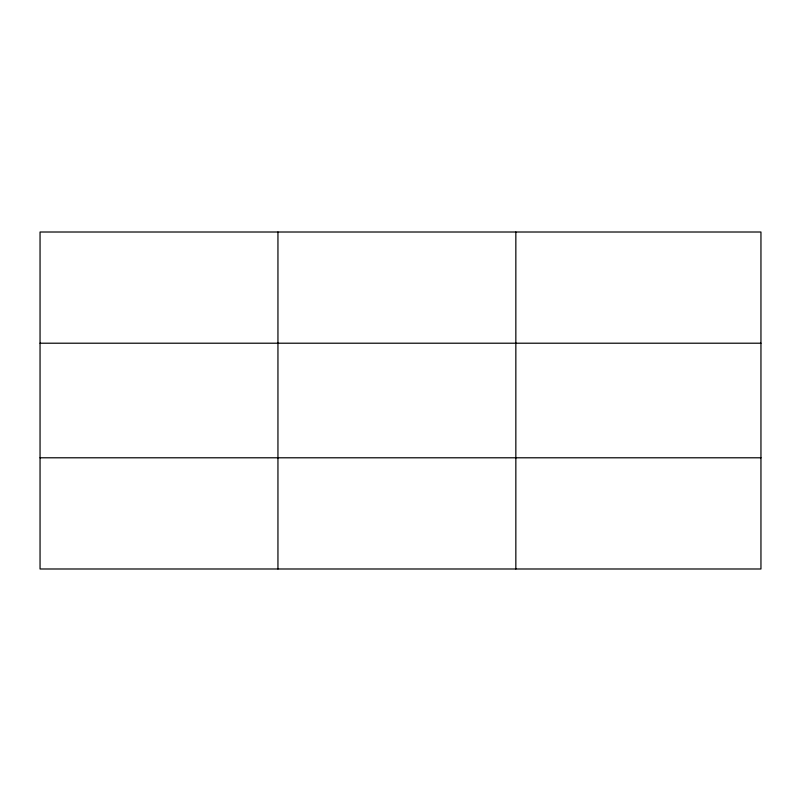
<?xml version="1.0" encoding="UTF-8"?>
<svg xmlns="http://www.w3.org/2000/svg" width="801" height="801" viewBox="0 0 801 801"><rect width="100%" height="100%" fill="white"/><g stroke="black" fill="none" stroke-linecap="round" stroke-linejoin="round"><path stroke-width="1.2" d="M277.947 568.99L277.947 232.01M515.844 568.99L515.844 232.01M760.95 457.792L760.95 568.99L40.05 568.99L40.05 232.01L760.95 232.01L760.95 457.792L40.05 457.792M40.05 343.208L760.95 343.208"/></g></svg>
